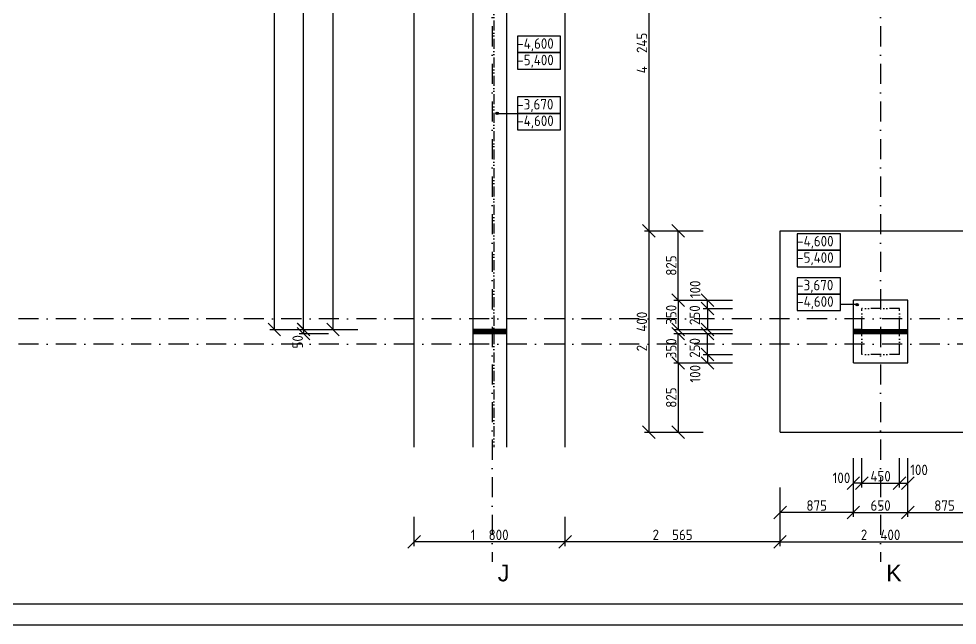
# Model space of a CAD drawing. Extents: x 4511820 to 5180432, y -1526536 to -944957.
# Drawn here: x 5137183 to 5148382, y -1469935 to -1462703 of the extents above; entities that cross this region are included whole.
import ezdxf

# ---------------------------------------------------------------- set-up
doc = ezdxf.new("R2010")
doc.units = 0
doc.header["$MEASUREMENT"] = 0
doc.linetypes.add('ACAD_ISO12W100', pattern=[22, 12, -3, 0.5, -3, 0.5, -3])
doc.linetypes.add('BODKOCIARKOVANA_3', pattern=[5.6, 3, -1.3, 0, -1.3])
doc.layers.get('0').update_dxf_attribs({"linetype": 'CONTINUOUS'})
doc.layers.get('Defpoints').update_dxf_attribs({"color": 61, "linetype": 'CONTINUOUS'})
for name, color, linetype in [('KÓTY', 4, 'CONTINUOUS'), ('MÚRY', 1, 'CONTINUOUS'), ('osi', 253, 'CONTINUOUS'), ('TENKÁ', 7, 'CONTINUOUS'), ('ŠRAFY', 82, 'CONTINUOUS')]:
    doc.layers.add(name, color=color, linetype=linetype)
doc.styles.add('styl1', font='arial.ttf')
doc.styles.add('STYLE1', font='isocp.shx')
doc.dimstyles.new('STANDARD-50', dxfattribs={"dimtxt": 125, "dimasz": 150, "dimexe": 10, "dimexo": 200, "dimgap": 20, "dimtad": 1, "dimdsep": 46, "dimlunit": 6, "dimtxsty": 'STYLE1', "dimblk1": 'OBLIQUE', "dimblk2": 'OBLIQUE', "dimsah": 1, "dimcen": 2.5, "dimse1": 1, "dimse2": 1, "dimadec": 0, "dimazin": 0, "dimtfac": 1, "dimtmove": 1, "dimatfit": 3, "dimldrblk": 'OBLIQUE', "dimfxl": 1, "dimtolj": 1, "dimtzin": 0, "dimarcsym": 0})

# ---------------------------------------------------------------- blocks, each defined once
blk = doc.blocks.new('_OBLIQUE')
at = {"color": 0, "linetype": 'ByBlock'}
blk.add_line((-0.5, -0.5), (0.5, 0.5), dxfattribs=at)
blk = doc.blocks.new('*D38138')
at = {"layer": 'Defpoints', "color": 0}
for p in [(5146825.5, -1466058), (5145051.5, -1466408), (5146825.5, -1466408)]:
    blk.add_point(p, dxfattribs=at)
at = {"layer": 'KÓTY', "color": 0, "lineweight": -2}
blk.add_line((5145051.5, -1466058), (5145051.5, -1466408), dxfattribs=at)
at = {"layer": 'KÓTY', "color": 0, "linetype": 'ByBlock', "lineweight": -2, "xscale": 150, "yscale": 150, "zscale": 150}
for p, rotation in [((5145051.5, -1466058), 90), ((5145051.5, -1466408), 270)]:
    blk.add_blockref('_OBLIQUE', p, dxfattribs=dict(at, rotation=rotation))
at = {"layer": 'KÓTY', "color": 0, "insert": (5144969, -1466233), "char_height": 125, "attachment_point": 5, "rotation": 90, "style": 'STYLE1'}
blk.add_mtext('\\A1;350', dxfattribs=at)
blk = doc.blocks.new('*D38139')
at = {"layer": 'Defpoints', "color": 0}
for p in [(5146925.5, -1466158), (5145401.5, -1466408), (5146925.5, -1466408)]:
    blk.add_point(p, dxfattribs=at)
at = {"layer": 'KÓTY', "color": 0, "lineweight": -2}
blk.add_line((5145401.5, -1466158), (5145401.5, -1466408), dxfattribs=at)
at = {"layer": 'KÓTY', "color": 0, "linetype": 'ByBlock', "lineweight": -2, "xscale": 150, "yscale": 150, "zscale": 150}
for p, rotation in [((5145401.5, -1466158), 90), ((5145401.5, -1466408), 270)]:
    blk.add_blockref('_OBLIQUE', p, dxfattribs=dict(at, rotation=rotation))
at = {"layer": 'KÓTY', "color": 0, "insert": (5145249.5, -1466237.5), "char_height": 125, "attachment_point": 5, "rotation": 90, "style": 'STYLE1'}
blk.add_mtext('\\A1;250', dxfattribs=at)
blk = doc.blocks.new('*D38140')
at = {"layer": 'Defpoints', "color": 0}
for p in [(5145401.5, -1466058), (5146925.5, -1466058), (5146925.5, -1466158)]:
    blk.add_point(p, dxfattribs=at)
at = {"layer": 'KÓTY', "color": 0, "lineweight": -2}
blk.add_line((5145401.5, -1466158), (5145401.5, -1466058), dxfattribs=at)
at = {"layer": 'KÓTY', "color": 0, "linetype": 'ByBlock', "lineweight": -2, "xscale": 150, "yscale": 150, "zscale": 150}
for p, rotation in [((5145401.5, -1466058), 90), ((5145401.5, -1466158), 270)]:
    blk.add_blockref('_OBLIQUE', p, dxfattribs=dict(at, rotation=rotation))
at = {"layer": 'KÓTY', "color": 0, "insert": (5145254, -1465929.5), "char_height": 125, "attachment_point": 5, "rotation": 90, "style": 'STYLE1'}
blk.add_mtext('\\A1;100', dxfattribs=at)
blk = doc.blocks.new('*D38141')
at = {"layer": 'Defpoints', "color": 0}
for p in [(5145051.5, -1465233), (5146825.5, -1465233), (5146825.5, -1466058)]:
    blk.add_point(p, dxfattribs=at)
at = {"layer": 'KÓTY', "color": 0, "lineweight": -2}
blk.add_line((5145051.5, -1466058), (5145051.5, -1465233), dxfattribs=at)
at = {"layer": 'KÓTY', "color": 0, "linetype": 'ByBlock', "lineweight": -2, "xscale": 150, "yscale": 150, "zscale": 150}
for p, rotation in [((5145051.5, -1465233), 90), ((5145051.5, -1466058), 270)]:
    blk.add_blockref('_OBLIQUE', p, dxfattribs=dict(at, rotation=rotation))
at = {"layer": 'KÓTY', "color": 0, "insert": (5144969, -1465645.5), "char_height": 125, "attachment_point": 5, "rotation": 90, "style": 'STYLE1'}
blk.add_mtext('\\A1;825', dxfattribs=at)
blk = doc.blocks.new('*D38142')
at = {"layer": 'Defpoints', "color": 0}
for p in [(5145051.5, -1466458), (5146825.5, -1466458), (5146825.5, -1466808)]:
    blk.add_point(p, dxfattribs=at)
at = {"layer": 'KÓTY', "color": 0, "lineweight": -2}
blk.add_line((5145051.5, -1466808), (5145051.5, -1466458), dxfattribs=at)
at = {"layer": 'KÓTY', "color": 0, "linetype": 'ByBlock', "lineweight": -2, "xscale": 150, "yscale": 150, "zscale": 150}
for p, rotation in [((5145051.5, -1466458), 90), ((5145051.5, -1466808), 270)]:
    blk.add_blockref('_OBLIQUE', p, dxfattribs=dict(at, rotation=rotation))
at = {"layer": 'KÓTY', "color": 0, "insert": (5144969, -1466633), "char_height": 125, "attachment_point": 5, "rotation": 90, "style": 'STYLE1'}
blk.add_mtext('\\A1;350', dxfattribs=at)
blk = doc.blocks.new('*D38143')
at = {"layer": 'Defpoints', "color": 0}
for p in [(5145401.5, -1466458), (5146925.5, -1466458), (5146925.5, -1466708)]:
    blk.add_point(p, dxfattribs=at)
at = {"layer": 'KÓTY', "color": 0, "lineweight": -2}
blk.add_line((5145401.5, -1466708), (5145401.5, -1466458), dxfattribs=at)
at = {"layer": 'KÓTY', "color": 0, "linetype": 'ByBlock', "lineweight": -2, "xscale": 150, "yscale": 150, "zscale": 150}
for p, rotation in [((5145401.5, -1466458), 90), ((5145401.5, -1466708), 270)]:
    blk.add_blockref('_OBLIQUE', p, dxfattribs=dict(at, rotation=rotation))
at = {"layer": 'KÓTY', "color": 0, "insert": (5145249.5, -1466628.5), "char_height": 125, "attachment_point": 5, "rotation": 90, "style": 'STYLE1'}
blk.add_mtext('\\A1;250', dxfattribs=at)
blk = doc.blocks.new('*D38144')
at = {"layer": 'Defpoints', "color": 0}
for p in [(5146925.5, -1466708), (5145401.5, -1466808), (5146925.5, -1466808)]:
    blk.add_point(p, dxfattribs=at)
at = {"layer": 'KÓTY', "color": 0, "lineweight": -2}
blk.add_line((5145401.5, -1466708), (5145401.5, -1466808), dxfattribs=at)
at = {"layer": 'KÓTY', "color": 0, "linetype": 'ByBlock', "lineweight": -2, "xscale": 150, "yscale": 150, "zscale": 150}
for p, rotation in [((5145401.5, -1466708), 90), ((5145401.5, -1466808), 270)]:
    blk.add_blockref('_OBLIQUE', p, dxfattribs=dict(at, rotation=rotation))
at = {"layer": 'KÓTY', "color": 0, "insert": (5145254, -1466936.5), "char_height": 125, "attachment_point": 5, "rotation": 90, "style": 'STYLE1'}
blk.add_mtext('\\A1;100', dxfattribs=at)
blk = doc.blocks.new('*D38145')
at = {"layer": 'Defpoints', "color": 0}
for p in [(5146825.5, -1466808), (5145051.5, -1467633), (5146825.5, -1467633)]:
    blk.add_point(p, dxfattribs=at)
at = {"layer": 'KÓTY', "color": 0, "lineweight": -2}
blk.add_line((5145051.5, -1466808), (5145051.5, -1467633), dxfattribs=at)
at = {"layer": 'KÓTY', "color": 0, "linetype": 'ByBlock', "lineweight": -2, "xscale": 150, "yscale": 150, "zscale": 150}
for p, rotation in [((5145051.5, -1466808), 90), ((5145051.5, -1467633), 270)]:
    blk.add_blockref('_OBLIQUE', p, dxfattribs=dict(at, rotation=rotation))
at = {"layer": 'KÓTY', "color": 0, "insert": (5144969, -1467220.5), "char_height": 125, "attachment_point": 5, "rotation": 90, "style": 'STYLE1'}
blk.add_mtext('\\A1;825', dxfattribs=at)
blk = doc.blocks.new('*D38147')
at = {"layer": 'Defpoints', "color": 0}
for p in [(5146267, -1460988), (5144702, -1465233), (5146267, -1465233)]:
    blk.add_point(p, dxfattribs=at)
at = {"layer": 'KÓTY', "color": 0, "lineweight": -2}
blk.add_line((5144702, -1460988), (5144702, -1465233), dxfattribs=at)
at = {"layer": 'KÓTY', "color": 0, "linetype": 'ByBlock', "lineweight": -2, "xscale": 150, "yscale": 150, "zscale": 150}
for p, rotation in [((5144702, -1460988), 90), ((5144702, -1465233), 270)]:
    blk.add_blockref('_OBLIQUE', p, dxfattribs=dict(at, rotation=rotation))
at = {"layer": 'KÓTY', "color": 0, "insert": (5144619, -1463111), "char_height": 125, "attachment_point": 5, "rotation": 90, "style": 'STYLE1'}
blk.add_mtext('\\A1;4ﾠ245', dxfattribs=at)
blk = doc.blocks.new('*D38175')
at = {"layer": 'Defpoints', "color": 0}
for p in [(5146267.5, -1466726.5), (5147142.5, -1466726.5), (5146267.5, -1468591)]:
    blk.add_point(p, dxfattribs=at)
at = {"layer": 'KÓTY', "color": 0, "lineweight": -2}
blk.add_line((5147142.5, -1468591), (5146267.5, -1468591), dxfattribs=at)
at = {"layer": 'KÓTY', "color": 0, "linetype": 'ByBlock', "lineweight": -2, "xscale": 150, "yscale": 150, "zscale": 150, "rotation": 180}
blk.add_blockref('_OBLIQUE', (5146267.5, -1468591), dxfattribs=at)
at = {"layer": 'KÓTY', "color": 0, "linetype": 'ByBlock', "lineweight": -2, "xscale": 150, "yscale": 150, "zscale": 150}
blk.add_blockref('_OBLIQUE', (5147142.5, -1468591), dxfattribs=at)
at = {"layer": 'KÓTY', "color": 0, "insert": (5146705, -1468508.5), "char_height": 125, "attachment_point": 5, "style": 'STYLE1'}
blk.add_mtext('\\A1;875', dxfattribs=at)
blk = doc.blocks.new('*D38176')
at = {"layer": 'Defpoints', "color": 0}
for p in [(5147242.5, -1466626.5), (5147692.5, -1466626.5), (5147692.5, -1468241)]:
    blk.add_point(p, dxfattribs=at)
at = {"layer": 'KÓTY', "color": 0, "lineweight": -2}
blk.add_line((5147242.5, -1468241), (5147692.5, -1468241), dxfattribs=at)
at = {"layer": 'KÓTY', "color": 0, "linetype": 'ByBlock', "lineweight": -2, "xscale": 150, "yscale": 150, "zscale": 150, "rotation": 180}
blk.add_blockref('_OBLIQUE', (5147242.5, -1468241), dxfattribs=at)
at = {"layer": 'KÓTY', "color": 0, "linetype": 'ByBlock', "lineweight": -2, "xscale": 150, "yscale": 150, "zscale": 150}
blk.add_blockref('_OBLIQUE', (5147692.5, -1468241), dxfattribs=at)
at = {"layer": 'KÓTY', "color": 0, "insert": (5147467.5, -1468158.5), "char_height": 125, "attachment_point": 5, "style": 'STYLE1'}
blk.add_mtext('\\A1;450', dxfattribs=at)
blk = doc.blocks.new('*D38177')
at = {"layer": 'Defpoints', "color": 0}
for p in [(5147142.5, -1466726.5), (5147792.5, -1466726.5), (5147792.5, -1468591)]:
    blk.add_point(p, dxfattribs=at)
at = {"layer": 'KÓTY', "color": 0, "lineweight": -2}
blk.add_line((5147142.5, -1468591), (5147792.5, -1468591), dxfattribs=at)
at = {"layer": 'KÓTY', "color": 0, "linetype": 'ByBlock', "lineweight": -2, "xscale": 150, "yscale": 150, "zscale": 150, "rotation": 180}
blk.add_blockref('_OBLIQUE', (5147142.5, -1468591), dxfattribs=at)
at = {"layer": 'KÓTY', "color": 0, "linetype": 'ByBlock', "lineweight": -2, "xscale": 150, "yscale": 150, "zscale": 150}
blk.add_blockref('_OBLIQUE', (5147792.5, -1468591), dxfattribs=at)
at = {"layer": 'KÓTY', "color": 0, "insert": (5147467.5, -1468508.5), "char_height": 125, "attachment_point": 5, "style": 'STYLE1'}
blk.add_mtext('\\A1;650', dxfattribs=at)
blk = doc.blocks.new('*D38178')
at = {"layer": 'Defpoints', "color": 0}
for p in [(5147792.5, -1466726.5), (5148667.5, -1466726.5), (5148667.5, -1468591)]:
    blk.add_point(p, dxfattribs=at)
at = {"layer": 'KÓTY', "color": 0, "lineweight": -2}
blk.add_line((5147792.5, -1468591), (5148667.5, -1468591), dxfattribs=at)
at = {"layer": 'KÓTY', "color": 0, "linetype": 'ByBlock', "lineweight": -2, "xscale": 150, "yscale": 150, "zscale": 150, "rotation": 180}
blk.add_blockref('_OBLIQUE', (5147792.5, -1468591), dxfattribs=at)
at = {"layer": 'KÓTY', "color": 0, "linetype": 'ByBlock', "lineweight": -2, "xscale": 150, "yscale": 150, "zscale": 150}
blk.add_blockref('_OBLIQUE', (5148667.5, -1468591), dxfattribs=at)
at = {"layer": 'KÓTY', "color": 0, "insert": (5148230, -1468508.5), "char_height": 125, "attachment_point": 5, "style": 'STYLE1'}
blk.add_mtext('\\A1;875', dxfattribs=at)
blk = doc.blocks.new('*D38179')
at = {"layer": 'Defpoints', "color": 0}
for p in [(5147692.5, -1466626.5), (5147792.5, -1466626.5), (5147792.5, -1468241)]:
    blk.add_point(p, dxfattribs=at)
at = {"layer": 'KÓTY', "color": 0, "lineweight": -2}
blk.add_line((5147692.5, -1468241), (5147792.5, -1468241), dxfattribs=at)
at = {"layer": 'KÓTY', "color": 0, "linetype": 'ByBlock', "lineweight": -2, "xscale": 150, "yscale": 150, "zscale": 150, "rotation": 180}
blk.add_blockref('_OBLIQUE', (5147692.5, -1468241), dxfattribs=at)
at = {"layer": 'KÓTY', "color": 0, "linetype": 'ByBlock', "lineweight": -2, "xscale": 150, "yscale": 150, "zscale": 150}
blk.add_blockref('_OBLIQUE', (5147792.5, -1468241), dxfattribs=at)
at = {"layer": 'KÓTY', "color": 0, "insert": (5147926.5, -1468083), "char_height": 125, "attachment_point": 5, "style": 'STYLE1'}
blk.add_mtext('\\A1;100', dxfattribs=at)
blk = doc.blocks.new('*D38180')
at = {"layer": 'Defpoints', "color": 0}
for p in [(5147142.5, -1466626.5), (5147242.5, -1466626.5), (5147142.5, -1468241)]:
    blk.add_point(p, dxfattribs=at)
at = {"layer": 'KÓTY', "color": 0, "lineweight": -2}
blk.add_line((5147242.5, -1468241), (5147142.5, -1468241), dxfattribs=at)
at = {"layer": 'KÓTY', "color": 0, "linetype": 'ByBlock', "lineweight": -2, "xscale": 150, "yscale": 150, "zscale": 150, "rotation": 180}
blk.add_blockref('_OBLIQUE', (5147142.5, -1468241), dxfattribs=at)
at = {"layer": 'KÓTY', "color": 0, "linetype": 'ByBlock', "lineweight": -2, "xscale": 150, "yscale": 150, "zscale": 150}
blk.add_blockref('_OBLIQUE', (5147242.5, -1468241), dxfattribs=at)
at = {"layer": 'KÓTY', "color": 0, "insert": (5147000.5, -1468178), "char_height": 125, "attachment_point": 5, "style": 'STYLE1'}
blk.add_mtext('\\A1;100', dxfattribs=at)
blk = doc.blocks.new('*D38182')
at = {"layer": 'Defpoints', "color": 0}
for p in [(5143702, -1467633), (5146267, -1467633), (5143702, -1468941)]:
    blk.add_point(p, dxfattribs=at)
at = {"layer": 'KÓTY', "color": 0, "lineweight": -2}
blk.add_line((5146267, -1468941), (5143702, -1468941), dxfattribs=at)
at = {"layer": 'KÓTY', "color": 0, "linetype": 'ByBlock', "lineweight": -2, "xscale": 150, "yscale": 150, "zscale": 150, "rotation": 180}
blk.add_blockref('_OBLIQUE', (5143702, -1468941), dxfattribs=at)
at = {"layer": 'KÓTY', "color": 0, "linetype": 'ByBlock', "lineweight": -2, "xscale": 150, "yscale": 150, "zscale": 150}
blk.add_blockref('_OBLIQUE', (5146267, -1468941), dxfattribs=at)
at = {"layer": 'KÓTY', "color": 0, "insert": (5144985, -1468858), "char_height": 125, "attachment_point": 5, "style": 'STYLE1'}
blk.add_mtext('\\A1;2ﾠ565', dxfattribs=at)
blk = doc.blocks.new('*D38183')
at = {"layer": 'Defpoints', "color": 0}
for p in [(5146267, -1467633), (5148667, -1467633), (5148667, -1468941)]:
    blk.add_point(p, dxfattribs=at)
at = {"layer": 'KÓTY', "color": 0, "lineweight": -2}
blk.add_line((5146267, -1468941), (5148667, -1468941), dxfattribs=at)
at = {"layer": 'KÓTY', "color": 0, "linetype": 'ByBlock', "lineweight": -2, "xscale": 150, "yscale": 150, "zscale": 150, "rotation": 180}
blk.add_blockref('_OBLIQUE', (5146267, -1468941), dxfattribs=at)
at = {"layer": 'KÓTY', "color": 0, "linetype": 'ByBlock', "lineweight": -2, "xscale": 150, "yscale": 150, "zscale": 150}
blk.add_blockref('_OBLIQUE', (5148667, -1468941), dxfattribs=at)
at = {"layer": 'KÓTY', "color": 0, "insert": (5147467, -1468858), "char_height": 125, "attachment_point": 5, "style": 'STYLE1'}
blk.add_mtext('\\A1;2ﾠ400', dxfattribs=at)
blk = doc.blocks.new('*D38184')
at = {"layer": 'Defpoints', "color": 0}
for p in [(5141902, -1467812), (5143702, -1467812), (5141902, -1468941)]:
    blk.add_point(p, dxfattribs=at)
at = {"layer": 'KÓTY', "color": 0, "lineweight": -2}
blk.add_line((5143702, -1468941), (5141902, -1468941), dxfattribs=at)
at = {"layer": 'KÓTY', "color": 0, "linetype": 'ByBlock', "lineweight": -2, "xscale": 150, "yscale": 150, "zscale": 150, "rotation": 180}
blk.add_blockref('_OBLIQUE', (5141902, -1468941), dxfattribs=at)
at = {"layer": 'KÓTY', "color": 0, "linetype": 'ByBlock', "lineweight": -2, "xscale": 150, "yscale": 150, "zscale": 150}
blk.add_blockref('_OBLIQUE', (5143702, -1468941), dxfattribs=at)
at = {"layer": 'KÓTY', "color": 0, "insert": (5142802, -1468858), "char_height": 125, "attachment_point": 5, "style": 'STYLE1'}
blk.add_mtext('\\A1;1ﾠ800', dxfattribs=at)
blk = doc.blocks.new('*D38195')
at = {"layer": 'Defpoints', "color": 0}
for p in [(5140582, -1453698), (5142602, -1453698), (5142602, -1466408)]:
    blk.add_point(p, dxfattribs=at)
at = {"layer": 'KÓTY', "color": 0, "lineweight": -2}
blk.add_line((5140582, -1466408), (5140582, -1453698), dxfattribs=at)
at = {"layer": 'KÓTY', "color": 0, "linetype": 'ByBlock', "lineweight": -2, "xscale": 150, "yscale": 150, "zscale": 150}
for p, rotation in [((5140582, -1453698), 90), ((5140582, -1466408), 270)]:
    blk.add_blockref('_OBLIQUE', p, dxfattribs=dict(at, rotation=rotation))
at = {"layer": 'KÓTY', "color": 0, "insert": (5140499, -1460053), "char_height": 125, "attachment_point": 5, "rotation": 90, "style": 'STYLE1'}
blk.add_mtext('\\A1;12ﾠ710', dxfattribs=at)
blk = doc.blocks.new('*D38196')
at = {"layer": 'Defpoints', "color": 0}
for p in [(5141902, -1454398), (5140232, -1466408), (5142602, -1466408)]:
    blk.add_point(p, dxfattribs=at)
at = {"layer": 'KÓTY', "color": 0, "lineweight": -2}
blk.add_line((5140232, -1454398), (5140232, -1466408), dxfattribs=at)
at = {"layer": 'KÓTY', "color": 0, "linetype": 'ByBlock', "lineweight": -2, "xscale": 150, "yscale": 150, "zscale": 150}
for p, rotation in [((5140232, -1454398), 90), ((5140232, -1466408), 270)]:
    blk.add_blockref('_OBLIQUE', p, dxfattribs=dict(at, rotation=rotation))
at = {"layer": 'KÓTY', "color": 0, "insert": (5140149, -1460403), "char_height": 125, "attachment_point": 5, "rotation": 90, "style": 'STYLE1'}
blk.add_mtext('\\A1;12ﾠ010', dxfattribs=at)
blk = doc.blocks.new('*D38200')
at = {"layer": 'Defpoints', "color": 0}
for p in [(5142132, -1466408), (5140581.5, -1466458), (5142132, -1466458)]:
    blk.add_point(p, dxfattribs=at)
at = {"layer": 'KÓTY', "color": 0, "lineweight": -2}
blk.add_line((5140581.5, -1466408), (5140581.5, -1466458), dxfattribs=at)
at = {"layer": 'KÓTY', "color": 0, "linetype": 'ByBlock', "lineweight": -2, "xscale": 150, "yscale": 150, "zscale": 150}
for p, rotation in [((5140581.5, -1466408), 90), ((5140581.5, -1466458), 270)]:
    blk.add_blockref('_OBLIQUE', p, dxfattribs=dict(at, rotation=rotation))
at = {"layer": 'KÓTY', "color": 0, "insert": (5140511, -1466555), "char_height": 125, "attachment_point": 5, "rotation": 90, "style": 'STYLE1'}
blk.add_mtext('\\A1;50', dxfattribs=at)
blk = doc.blocks.new('*D38234')
at = {"layer": 'Defpoints', "color": 0}
for p in [(5142602, -1455463), (5140932, -1466408), (5142852, -1466408)]:
    blk.add_point(p, dxfattribs=at)
at = {"layer": 'KÓTY', "color": 0, "lineweight": -2}
blk.add_line((5140932, -1455463), (5140932, -1466408), dxfattribs=at)
at = {"layer": 'KÓTY', "color": 0, "linetype": 'ByBlock', "lineweight": -2, "xscale": 150, "yscale": 150, "zscale": 150}
for p, rotation in [((5140932, -1455463), 90), ((5140932, -1466408), 270)]:
    blk.add_blockref('_OBLIQUE', p, dxfattribs=dict(at, rotation=rotation))
at = {"layer": 'KÓTY', "color": 0, "insert": (5140849, -1460936), "char_height": 125, "attachment_point": 5, "rotation": 90, "style": 'STYLE1'}
blk.add_mtext('\\A1;10ﾠ945', dxfattribs=at)
blk = doc.blocks.new('*D39336')
at = {"layer": 'Defpoints', "color": 0}
for p in [(5146267, -1465233), (5144702, -1467633), (5146267, -1467633)]:
    blk.add_point(p, dxfattribs=at)
at = {"layer": 'KÓTY', "color": 0, "lineweight": -2}
blk.add_line((5144702, -1465233), (5144702, -1467633), dxfattribs=at)
at = {"layer": 'KÓTY', "color": 0, "linetype": 'ByBlock', "lineweight": -2, "xscale": 150, "yscale": 150, "zscale": 150}
for p, rotation in [((5144702, -1465233), 90), ((5144702, -1467633), 270)]:
    blk.add_blockref('_OBLIQUE', p, dxfattribs=dict(at, rotation=rotation))
at = {"layer": 'KÓTY', "color": 0, "insert": (5144619, -1466433), "char_height": 125, "attachment_point": 5, "rotation": 90, "style": 'STYLE1'}
blk.add_mtext('\\A1;2ﾠ400', dxfattribs=at)

msp = doc.modelspace()

# ---------------------------------------------------------------- hatches: boundary and pattern name
at = {"layer": 'KÓTY', "ltscale": 0.25}
for points in [[(5142892, -1463846.25, -1), (5142892, -1463816.25, -1)], [(5147172, -1466112, 1), (5147202, -1466112, 1)]]:
    msp.add_hatch(color=256, dxfattribs=at).paths.add_polyline_path(points)

# ---------------------------------------------------------------- linework, layer by layer
at = {"layer": 'KÓTY'}
for p, q in [((5142877, -1463831.25), (5143133.184, -1463831.25)), ((5144648.097, -1465233), (5144998.097, -1465233)), ((5144998.097, -1465233), (5145348.097, -1465233)), ((5144998.097, -1466058), (5145348.097, -1466058)), ((5145348.097, -1466058), (5145698.097, -1466058)), ((5147187, -1466112), (5146987.816, -1466112)), ((5145348.097, -1466158), (5145698.097, -1466158)), ((5140178.097, -1466408), (5140528.097, -1466408)), ((5140528.097, -1466408), (5140878.097, -1466408)), ((5140878.097, -1466408), (5141228.097, -1466408)), ((5144998.097, -1466408), (5145348.097, -1466408)), ((5145348.097, -1466408), (5145698.097, -1466408)), ((5140528.097, -1466458), (5140878.097, -1466458)), ((5144998.097, -1466458), (5145348.097, -1466458)), ((5145348.097, -1466458), (5145698.097, -1466458)), ((5145348.097, -1466708), (5145698.097, -1466708)), ((5144998.097, -1466808), (5145348.097, -1466808)), ((5145348.097, -1466808), (5145698.097, -1466808)), ((5144648.097, -1467633), (5144998.097, -1467633)), ((5144998.097, -1467633), (5145348.097, -1467633)), ((5144998.097, -1467633), (5145348.097, -1467633)), ((5147142.5, -1468294.403), (5147142.5, -1467944.403)), ((5147242.5, -1468294.403), (5147242.5, -1467944.403)), ((5147692.5, -1468294.403), (5147692.5, -1467944.403)), ((5147792.5, -1468294.403), (5147792.5, -1467944.403)), ((5146267.5, -1468644.403), (5146267.5, -1468294.403)), ((5147142.5, -1468644.403), (5147142.5, -1468294.403)), ((5147792.5, -1468644.403), (5147792.5, -1468294.403)), ((5141902.5, -1468994.403), (5141902.5, -1468644.403)), ((5143702.5, -1468994.403), (5143702.5, -1468644.403)), ((5146267.5, -1468994.403), (5146267.5, -1468644.403))]:
    msp.add_line(p, q, dxfattribs=at)
at = {"layer": 'KÓTY', "ltscale": 0.25}
for centre in [(5142892, -1463831.25), (5147187, -1466112)]:
    msp.add_circle(centre, 15, dxfattribs=at)
at = {"layer": 'MÚRY', "linetype": 'Continuous', "lineweight": 30}
for p, q in [((5141902.5, -1467812.5), (5141902.5, -1454398)), ((5143702.5, -1467812.5), (5143702.5, -1454398)), ((5146267.5, -1467633), (5146267.5, -1465233)), ((5146267.5, -1465233), (5148667.5, -1465233)), ((5146267.5, -1467633), (5148667.5, -1467633))]:
    msp.add_line(p, q, dxfattribs=at)
at = {"layer": 'osi', "linetype": 'BODKOCIARKOVANA_3', "ltscale": 80}
for p, q in [((5142832.5, -1437250.906), (5142832.5, -1469178.809)), ((5147467.5, -1437250.906), (5147467.5, -1469178.809)), ((5158927.164, -1466283), (5092648, -1466283)), ((5158927.164, -1466583), (5092648, -1466583))]:
    msp.add_line(p, q, dxfattribs=at)
at = {"layer": 'TENKÁ'}
for p, q in [((5142602.5, -1453698), (5142602.5, -1466408)), ((5142602.5, -1466408), (5142602.5, -1467812.5)), ((5143002.5, -1466408), (5143002.5, -1467812.5))]:
    msp.add_line(p, q, dxfattribs=at)
at = {"layer": 'TENKÁ', "linetype": 'Continuous', "lineweight": 25}
for p, q in [((5143002.5, -1453698), (5143002.5, -1466408)), ((5147792.5, -1466058), (5147142.5, -1466058)), ((5147142.5, -1466808), (5147142.5, -1466058)), ((5147792.5, -1466808), (5147792.5, -1466058)), ((5142852.5, -1466408), (5142602.5, -1466408)), ((5142602.5, -1466408), (5143002.5, -1466408)), ((5143002.5, -1466408), (5142852.5, -1466408)), ((5147242.5, -1466408), (5147142.5, -1466408)), ((5147142.5, -1466408), (5147792.5, -1466408)), ((5142852.5, -1466458), (5142602.5, -1466458)), ((5142602.5, -1466458), (5143002.5, -1466458)), ((5143002.5, -1466458), (5142852.5, -1466458)), ((5147242.5, -1466458), (5147142.5, -1466458)), ((5147142.5, -1466458), (5147792.5, -1466458)), ((5147142.5, -1466808), (5147792.5, -1466808))]:
    msp.add_line(p, q, dxfattribs=at)
at = {"layer": 'TENKÁ', "color": 40, "linetype": 'ACAD_ISO12W100', "ltscale": 10}
for p, q in [((5142852.5, -1455463), (5142852.5, -1467812.5)), ((5147692.5, -1466158), (5147242.5, -1466158)), ((5147242.5, -1466408), (5147242.5, -1466158)), ((5147692.5, -1466408), (5147692.5, -1466158)), ((5147242.5, -1466708), (5147242.5, -1466458)), ((5147692.5, -1466708), (5147692.5, -1466458)), ((5147692.5, -1466708), (5147242.5, -1466708))]:
    msp.add_line(p, q, dxfattribs=at)
at = {"layer": 'TENKÁ', "color": 7}
for p, q in [((5169682, -1469685.424), (5092416.96, -1469685.424)), ((5169932, -1469935.424), (5092166.96, -1469935.424))]:
    msp.add_line(p, q, dxfattribs=at)
at = {"layer": 'TENKÁ', "ltscale": 0.25}
for points in [[(5143647.816, -1463106.802), (5143647.816, -1462910.552), (5143133.184, -1462910.552), (5143133.184, -1463106.802)], [(5143647.816, -1463303.052), (5143647.816, -1463106.802), (5143133.184, -1463106.802), (5143133.184, -1463303.052)], [(5143647.816, -1463831.25), (5143647.816, -1463635), (5143133.184, -1463635), (5143133.184, -1463831.25)], [(5143647.816, -1464027.5), (5143647.816, -1463831.25), (5143133.184, -1463831.25), (5143133.184, -1464027.5)], [(5146987.816, -1465463.25), (5146987.816, -1465267), (5146473.184, -1465267), (5146473.184, -1465463.25)], [(5146987.816, -1465659.5), (5146987.816, -1465463.25), (5146473.184, -1465463.25), (5146473.184, -1465659.5)], [(5146987.816, -1465987.5), (5146987.816, -1465791.25), (5146473.184, -1465791.25), (5146473.184, -1465987.5)], [(5146987.816, -1466183.75), (5146987.816, -1465987.5), (5146473.184, -1465987.5), (5146473.184, -1466183.75)]]:
    msp.add_lwpolyline(points, close=True, dxfattribs=at)
at = {"layer": 'ŠRAFY'}
for points in [[(5142819.414, -1466411.001, 0.503263342), (5142812.05, -1466420.637), (5142819.012, -1466444.854, -1.328013808), (5142804.5, -1466444.854), (5142811.462, -1466420.637, 1.328013808), (5142796.949, -1466420.637), (5142803.912, -1466444.854, -1.328013808), (5142789.399, -1466444.854), (5142796.361, -1466420.637, 1.328013808), (5142781.848, -1466420.637), (5142788.811, -1466444.854, -1.328013808), (5142774.298, -1466444.854), (5142781.26, -1466420.637, 1.328013808), (5142766.748, -1466420.637), (5142773.71, -1466444.854, -1.328013808), (5142759.197, -1466444.854), (5142766.16, -1466420.637, 1.328013808), (5142751.647, -1466420.637), (5142758.609, -1466444.854, -1.328013808), (5142744.096, -1466444.854), (5142751.059, -1466420.637, 1.328013808), (5142736.546, -1466420.637), (5142743.508, -1466444.854, -1.328013808), (5142728.996, -1466444.854), (5142735.958, -1466420.637, 1.328013808), (5142721.445, -1466420.637), (5142728.408, -1466444.854, -1.328013808), (5142713.895, -1466444.854), (5142720.857, -1466420.637, 1.328013808), (5142706.344, -1466420.637), (5142713.307, -1466444.854, -1.328013808), (5142698.794, -1466444.854), (5142705.756, -1466420.637, 1.328013808), (5142691.244, -1466420.637), (5142698.206, -1466444.854, -1.328013808), (5142683.693, -1466444.854), (5142690.656, -1466420.637, 1.328013808), (5142676.143, -1466420.637), (5142683.105, -1466444.854, -1.328013808), (5142668.592, -1466444.854), (5142675.555, -1466420.637, 1.328013808), (5142661.042, -1466420.637), (5142668.004, -1466444.854, -1.328013808), (5142653.492, -1466444.854), (5142660.454, -1466420.637, 1.328013808), (5142645.941, -1466420.637), (5142652.904, -1466444.854, -1.328013808), (5142638.391, -1466444.854), (5142645.353, -1466420.637, 1.328013808), (5142630.84, -1466420.637), (5142637.803, -1466444.854, -1.328013808), (5142623.29, -1466444.854), (5142630.252, -1466420.637, 1.328013808), (5142615.74, -1466420.637), (5142622.702, -1466444.854, -1.328013808), (5142608.189, -1466444.854), (5142615.152, -1466420.637, 0.716227228), (5142603.414, -1466412.474, 0.716227228)], [(5143002.5, -1466411.265, 0.584789195), (5142993.26, -1466420.637), (5143000.222, -1466444.854, -1.328013808), (5142985.709, -1466444.854), (5142992.672, -1466420.637, 1.328013808), (5142978.159, -1466420.637), (5142985.121, -1466444.854, -1.328013808), (5142970.608, -1466444.854), (5142977.571, -1466420.637, 1.328013808), (5142963.058, -1466420.637), (5142970.02, -1466444.854, -1.328013808), (5142955.508, -1466444.854), (5142962.47, -1466420.637, 1.328013808), (5142947.957, -1466420.637), (5142954.92, -1466444.854, -1.328013808), (5142940.407, -1466444.854), (5142947.369, -1466420.637, 1.328013808), (5142932.856, -1466420.637), (5142939.819, -1466444.854, -1.328013808), (5142925.306, -1466444.854), (5142932.268, -1466420.637, 1.328013808), (5142917.756, -1466420.637), (5142924.718, -1466444.854, -1.328013808), (5142910.205, -1466444.854), (5142917.168, -1466420.637, 1.328013808), (5142902.655, -1466420.637), (5142909.617, -1466444.854, -1.328013808), (5142895.104, -1466444.854), (5142902.067, -1466420.637, 1.328013808), (5142887.554, -1466420.637), (5142894.516, -1466444.854, -1.328013808), (5142880.004, -1466444.854), (5142886.966, -1466420.637, 1.328013808), (5142872.453, -1466420.637), (5142879.416, -1466444.854, -1.328013808), (5142864.903, -1466444.854), (5142871.865, -1466420.637, 1.328013808), (5142857.352, -1466420.637), (5142864.315, -1466444.854, -1.328013808), (5142849.802, -1466444.854), (5142856.764, -1466420.637, 1.328013808), (5142842.252, -1466420.637), (5142849.214, -1466444.854, -1.328013808), (5142834.701, -1466444.854), (5142841.664, -1466420.637, 1.328013808), (5142827.151, -1466420.637), (5142834.113, -1466444.854, -1.328013808), (5142819.6, -1466444.854), (5142826.563, -1466420.637, 0.716227228), (5142814.825, -1466412.474, 0.716227228)], [(5147359.414, -1466411.001, 0.503263342), (5147352.05, -1466420.637), (5147359.012, -1466444.854, -1.328013808), (5147344.5, -1466444.854), (5147351.462, -1466420.637, 1.328013808), (5147336.949, -1466420.637), (5147343.912, -1466444.854, -1.328013808), (5147329.399, -1466444.854), (5147336.361, -1466420.637, 1.328013808), (5147321.848, -1466420.637), (5147328.811, -1466444.854, -1.328013808), (5147314.298, -1466444.854), (5147321.26, -1466420.637, 1.328013808), (5147306.748, -1466420.637), (5147313.71, -1466444.854, -1.328013808), (5147299.197, -1466444.854), (5147306.16, -1466420.637, 1.328013808), (5147291.647, -1466420.637), (5147298.609, -1466444.854, -1.328013808), (5147284.096, -1466444.854), (5147291.059, -1466420.637, 1.328013808), (5147276.546, -1466420.637), (5147283.508, -1466444.854, -1.328013808), (5147268.996, -1466444.854), (5147275.958, -1466420.637, 1.328013808), (5147261.445, -1466420.637), (5147268.408, -1466444.854, -1.328013808), (5147253.895, -1466444.854), (5147260.857, -1466420.637, 1.328013808), (5147246.344, -1466420.637), (5147253.307, -1466444.854, -1.328013808), (5147238.794, -1466444.854), (5147245.756, -1466420.637, 1.328013808), (5147231.244, -1466420.637), (5147238.206, -1466444.854, -1.328013808), (5147223.693, -1466444.854), (5147230.656, -1466420.637, 1.328013808), (5147216.143, -1466420.637), (5147223.105, -1466444.854, -1.328013808), (5147208.592, -1466444.854), (5147215.555, -1466420.637, 1.328013808), (5147201.042, -1466420.637), (5147208.004, -1466444.854, -1.328013808), (5147193.492, -1466444.854), (5147200.454, -1466420.637, 1.328013808), (5147185.941, -1466420.637), (5147192.904, -1466444.854, -1.328013808), (5147178.391, -1466444.854), (5147185.353, -1466420.637, 1.328013808), (5147170.84, -1466420.637), (5147177.803, -1466444.854, -1.328013808), (5147163.29, -1466444.854), (5147170.252, -1466420.637, 1.328013808), (5147155.74, -1466420.637), (5147162.702, -1466444.854, -1.328013808), (5147148.189, -1466444.854), (5147155.152, -1466420.637, 0.716227228), (5147143.414, -1466412.474, 0.716227228)], [(5147570.825, -1466411.001, 0.503263342), (5147563.461, -1466420.637), (5147570.424, -1466444.854, -1.328013808), (5147555.911, -1466444.854), (5147562.873, -1466420.637, 1.328013808), (5147548.36, -1466420.637), (5147555.323, -1466444.854, -1.328013808), (5147540.81, -1466444.854), (5147547.772, -1466420.637, 1.328013808), (5147533.26, -1466420.637), (5147540.222, -1466444.854, -1.328013808), (5147525.709, -1466444.854), (5147532.672, -1466420.637, 1.328013808), (5147518.159, -1466420.637), (5147525.121, -1466444.854, -1.328013808), (5147510.608, -1466444.854), (5147517.571, -1466420.637, 1.328013808), (5147503.058, -1466420.637), (5147510.02, -1466444.854, -1.328013808), (5147495.508, -1466444.854), (5147502.47, -1466420.637, 1.328013808), (5147487.957, -1466420.637), (5147494.92, -1466444.854, -1.328013808), (5147480.407, -1466444.854), (5147487.369, -1466420.637, 1.328013808), (5147472.856, -1466420.637), (5147479.819, -1466444.854, -1.328013808), (5147465.306, -1466444.854), (5147472.268, -1466420.637, 1.328013808), (5147457.756, -1466420.637), (5147464.718, -1466444.854, -1.328013808), (5147450.205, -1466444.854), (5147457.168, -1466420.637, 1.328013808), (5147442.655, -1466420.637), (5147449.617, -1466444.854, -1.328013808), (5147435.104, -1466444.854), (5147442.067, -1466420.637, 1.328013808), (5147427.554, -1466420.637), (5147434.516, -1466444.854, -1.328013808), (5147420.004, -1466444.854), (5147426.966, -1466420.637, 1.328013808), (5147412.453, -1466420.637), (5147419.416, -1466444.854, -1.328013808), (5147404.903, -1466444.854), (5147411.865, -1466420.637, 1.328013808), (5147397.352, -1466420.637), (5147404.315, -1466444.854, -1.328013808), (5147389.802, -1466444.854), (5147396.764, -1466420.637, 1.328013808), (5147382.252, -1466420.637), (5147389.214, -1466444.854, -1.328013808), (5147374.701, -1466444.854), (5147381.664, -1466420.637, 1.328013808), (5147367.151, -1466420.637), (5147374.113, -1466444.854, -1.328013808), (5147359.6, -1466444.854), (5147366.563, -1466420.637, 0.716227228), (5147354.825, -1466412.474, 0.716227228)], [(5147782.237, -1466411.001, 0.503263342), (5147774.872, -1466420.637), (5147781.835, -1466444.854, -1.328013808), (5147767.322, -1466444.854), (5147774.284, -1466420.637, 1.328013808), (5147759.772, -1466420.637), (5147766.734, -1466444.854, -1.328013808), (5147752.221, -1466444.854), (5147759.184, -1466420.637, 1.328013808), (5147744.671, -1466420.637), (5147751.633, -1466444.854, -1.328013808), (5147737.12, -1466444.854), (5147744.083, -1466420.637, 1.328013808), (5147729.57, -1466420.637), (5147736.532, -1466444.854, -1.328013808), (5147722.02, -1466444.854), (5147728.982, -1466420.637, 1.328013808), (5147714.469, -1466420.637), (5147721.432, -1466444.854, -1.328013808), (5147706.919, -1466444.854), (5147713.881, -1466420.637, 1.328013808), (5147699.368, -1466420.637), (5147706.331, -1466444.854, -1.328013808), (5147691.818, -1466444.854), (5147698.78, -1466420.637, 1.328013808), (5147684.268, -1466420.637), (5147691.23, -1466444.854, -1.328013808), (5147676.717, -1466444.854), (5147683.68, -1466420.637, 1.328013808), (5147669.167, -1466420.637), (5147676.129, -1466444.854, -1.328013808), (5147661.616, -1466444.854), (5147668.579, -1466420.637, 1.328013808), (5147654.066, -1466420.637), (5147661.028, -1466444.854, -1.328013808), (5147646.516, -1466444.854), (5147653.478, -1466420.637, 1.328013808), (5147638.965, -1466420.637), (5147645.928, -1466444.854, -1.328013808), (5147631.415, -1466444.854), (5147638.377, -1466420.637, 1.328013808), (5147623.864, -1466420.637), (5147630.827, -1466444.854, -1.328013808), (5147616.314, -1466444.854), (5147623.276, -1466420.637, 1.328013808), (5147608.764, -1466420.637), (5147615.726, -1466444.854, -1.328013808), (5147601.213, -1466444.854), (5147608.176, -1466420.637, 1.328013808), (5147593.663, -1466420.637), (5147600.625, -1466444.854, -1.328013808), (5147586.112, -1466444.854), (5147593.075, -1466420.637, 1.328013808), (5147578.562, -1466420.637), (5147585.524, -1466444.854, -1.328013808), (5147571.012, -1466444.854), (5147577.974, -1466420.637, 0.716227228), (5147566.237, -1466412.474, 0.716227228)]]:
    msp.add_lwpolyline(points, format="xyb", dxfattribs=at).dxf.unprotected_set("ltscale", 0)

# ---------------------------------------------------------------- texts
at = {"layer": 'TENKÁ', "ltscale": 0.25}
for s, height, style, p in [('-4,600', 125, 'STYLE1', (5143132.073, -1463060.753)), ('-5,400', 125, 'STYLE1', (5143132.073, -1463257.003)), ('-3,670', 125, 'STYLE1', (5143132.073, -1463785.201)), ('-4,600', 125, 'STYLE1', (5143132.073, -1463981.451)), ('-4,600', 125, 'STYLE1', (5146472.073, -1465417.201)), ('-5,400', 125, 'STYLE1', (5146472.073, -1465613.451)), ('-3,670', 125, 'STYLE1', (5146472.073, -1465941.451)), ('-4,600', 125, 'STYLE1', (5146472.073, -1466137.701)), ('J', 200, 'styl1', (5142898.054, -1469412.207)), ('K', 200, 'styl1', (5147533.054, -1469412.207))]:
    msp.add_text(s, height=height, dxfattribs=dict(at, style=style)).set_placement(p)

# ---------------------------------------------------------------- dimensions: what is measured, and where the dimension line sits
at = {"layer": 'KÓTY'}
for base, p1, p2, angle, picture, middle in [((5140581.5, -1453698), (5142602.5, -1466408), (5142602.5, -1453698), 90, '*D38195', (5140498.957, -1460053)), ((5140231.5, -1466408), (5141902.5, -1454398), (5142602.5, -1466408), 90, '*D38196', (5140148.957, -1460403)), ((5140931.5, -1466408), (5142602.5, -1455463), (5142852.5, -1466408), 90, '*D38234', (5140848.957, -1460935.5)), ((5144701.5, -1465233), (5146267.5, -1460988), (5146267.5, -1465233), 90, '*D38147', (5144618.957, -1463110.5)), ((5144701.5, -1467633), (5146267.5, -1465233), (5146267.5, -1467633), 90, '*D39336', (5144618.957, -1466433)), ((5145051.5, -1465233), (5146825.5, -1466058), (5146825.5, -1465233), 90, '*D38141', (5144969, -1465645.5)), ((5145051.5, -1466408), (5146825.5, -1466058), (5146825.5, -1466408), 90, '*D38138', (5144969, -1466233)), ((5145051.5, -1466458), (5146825.5, -1466808), (5146825.5, -1466458), 270, '*D38142', (5144969, -1466633)), ((5145051.5, -1467633), (5146825.5, -1466808), (5146825.5, -1467633), 270, '*D38145', (5144969, -1467220.5))]:
    dim = msp.add_linear_dim(base=base, p1=p1, p2=p2, angle=angle, dimstyle='STANDARD-50', override={"dimtxsty": 'STYLE1', "dimldrblk": 'OBLIQUE'}, dxfattribs=at)
    dim.commit()
    dim.dimension.update_dxf_attribs({"geometry": picture, "text_midpoint": middle})
for base, p1, p2, angle, picture, middle in [((5145401.5, -1466058), (5146925.5, -1466158), (5146925.5, -1466058), 90, '*D38140', (5145336.5, -1465929.5)), ((5145401.5, -1466408), (5146925.5, -1466158), (5146925.5, -1466408), 90, '*D38139', (5145332, -1466237.5)), ((5140581.5, -1466458), (5142132, -1466408), (5142132, -1466458), 90, '*D38200', (5140593.5, -1466555)), ((5145401.5, -1466458), (5146925.5, -1466708), (5146925.5, -1466458), 270, '*D38143', (5145332, -1466628.5)), ((5145401.5, -1466808), (5146925.5, -1466708), (5146925.5, -1466808), 270, '*D38144', (5145336.5, -1466936.5))]:
    dim = msp.add_linear_dim(base=base, p1=p1, p2=p2, angle=angle, dimstyle='STANDARD-50', override={"dimtxsty": 'STYLE1', "dimldrblk": 'OBLIQUE'}, dxfattribs=at)
    dim.commit()
    dim.dimension.update_dxf_attribs({"geometry": picture, "text_midpoint": middle, "dimtype": 160})
for base, p1, p2, picture, middle in [((5147142.5, -1468241), (5147242.5, -1466626.5), (5147142.5, -1466626.5), '*D38180', (5147000.5, -1468260.5)), ((5147792.5, -1468241), (5147692.5, -1466626.5), (5147792.5, -1466626.5), '*D38179', (5147926.5, -1468165.5))]:
    dim = msp.add_linear_dim(base=base, p1=p1, p2=p2, dimstyle='STANDARD-50', override={"dimtxsty": 'STYLE1', "dimldrblk": 'OBLIQUE'}, dxfattribs=at)
    dim.commit()
    dim.dimension.update_dxf_attribs({"geometry": picture, "text_midpoint": middle, "dimtype": 160})
for base, p1, p2, picture, middle in [((5147692.5, -1468241), (5147242.5, -1466626.5), (5147692.5, -1466626.5), '*D38176', (5147467.5, -1468158.5)), ((5146267.5, -1468591), (5147142.5, -1466726.5), (5146267.5, -1466726.5), '*D38175', (5146705, -1468508.5)), ((5147792.5, -1468591), (5147142.5, -1466726.5), (5147792.5, -1466726.5), '*D38177', (5147467.5, -1468508.5)), ((5148667.5, -1468591), (5147792.5, -1466726.5), (5148667.5, -1466726.5), '*D38178', (5148230, -1468508.5)), ((5143702.5, -1468941), (5146267.5, -1467633), (5143702.5, -1467633), '*D38182', (5144985, -1468858.457))]:
    dim = msp.add_linear_dim(base=base, p1=p1, p2=p2, dimstyle='STANDARD-50', override={"dimtxsty": 'STYLE1', "dimldrblk": 'OBLIQUE'}, dxfattribs=at)
    dim.commit()
    dim.dimension.update_dxf_attribs({"geometry": picture, "text_midpoint": middle})
for p1, p2, distance, picture, middle in [((5146267.5, -1467633), (5148667.5, -1467633), -1308, '*D38183', (5147467.5, -1468858.457)), ((5143702.5, -1467812.5), (5141902.5, -1467812.5), 1128.5, '*D38184', (5142802.5, -1468858.457))]:
    dim = msp.add_aligned_dim(p1=p1, p2=p2, distance=distance, dimstyle='STANDARD-50', override={"dimtxsty": 'STYLE1', "dimldrblk": 'OBLIQUE'}, dxfattribs=at)
    dim.commit()
    dim.dimension.update_dxf_attribs({"geometry": picture, "text_midpoint": middle})

doc.saveas('drawing.dxf')
